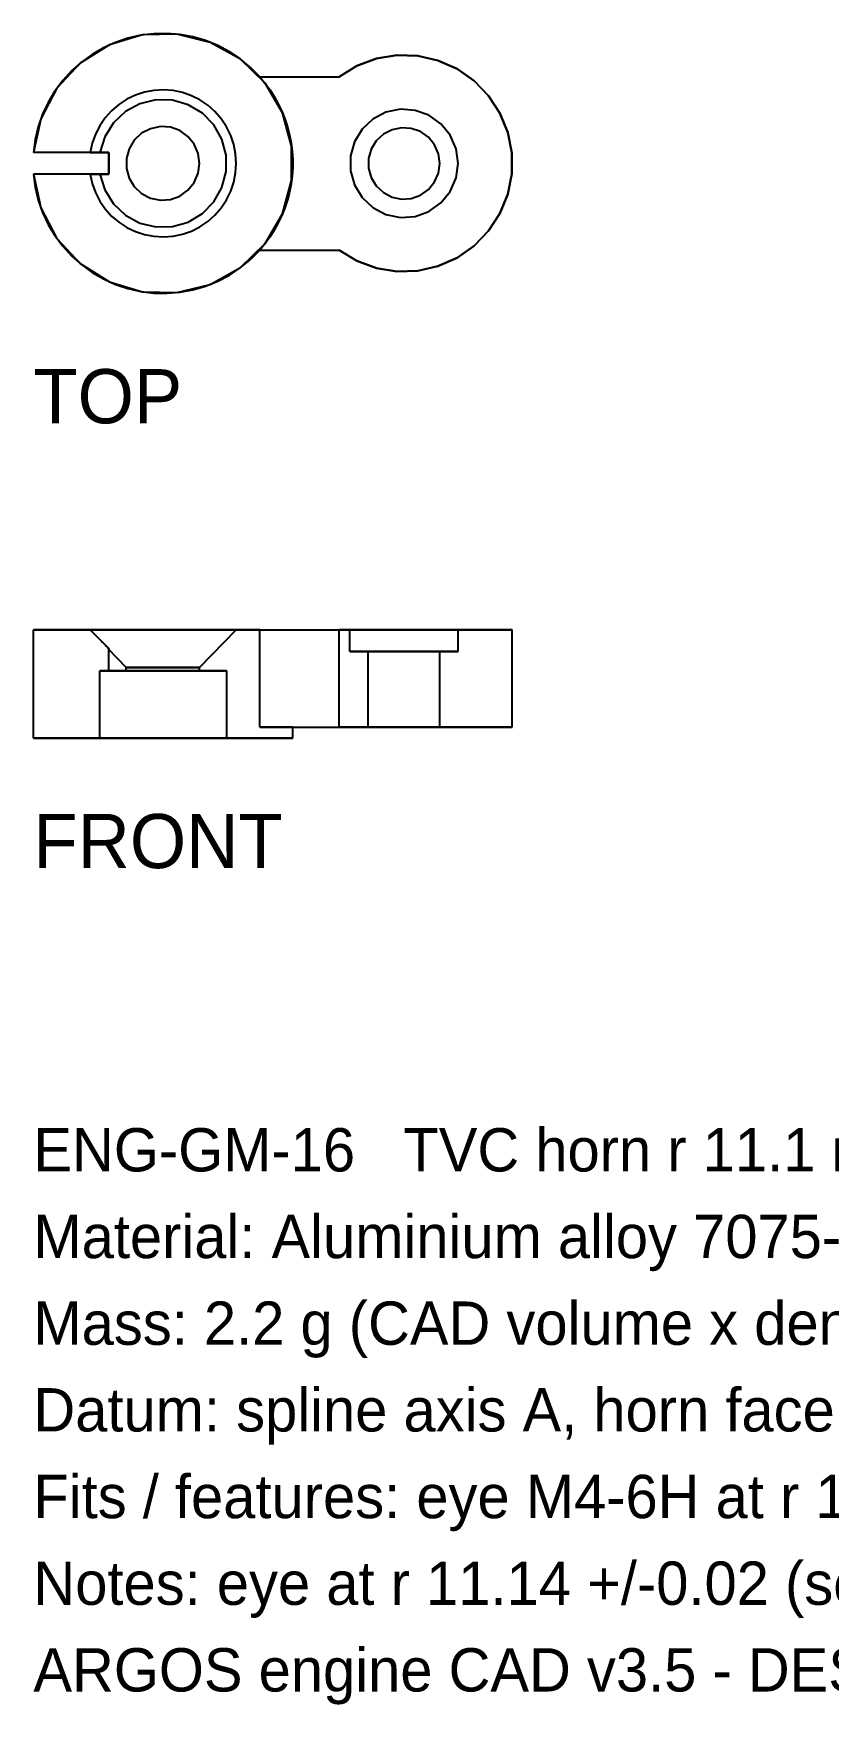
# Model space of a CAD drawing. Header units: millimetres. Extents: x 0 to 266, y -45 to 34.
# Drawn here: x 0 to 36.7, y -44.6 to 32.5 of the extents above; entities that cross this region are included whole.
import ezdxf

# ---------------------------------------------------------------- set-up
doc = ezdxf.new("R2010")
doc.units = ezdxf.units.MM
for name, color, linetype in [('FRONT_HIDDEN', 8, 'CONTINUOUS'), ('FRONT_VISIBLE', 7, 'Continuous'), ('TOP_HIDDEN', 8, 'CONTINUOUS'), ('TOP_VISIBLE', 7, 'Continuous')]:
    doc.layers.add(name, color=color, linetype=linetype)

msp = doc.modelspace()

# ---------------------------------------------------------------- linework, layer by layer
at = {"layer": 'FRONT_HIDDEN'}
for points in [[(2.626, 5), (0, 5)], [(2.626, 5), (0, 5)], [(10.451, 5), (9.997, 5), (9.542, 5), (9.088, 5), (8.634, 5), (8.179, 5), (7.725, 5), (7.27, 5), (6.816, 5), (6.362, 5), (5.907, 5), (5.453, 5), (4.998, 5), (4.544, 5), (4.09, 5), (3.635, 5), (3.181, 5), (2.726, 5), (2.272, 5), (1.818, 5), (1.363, 5), (0.909, 5), (0.454, 5), (0, 5)], [(0, 0), (0, 5)], [(2.626, 5), (2.919, 5), (3.212, 5), (3.506, 5), (3.799, 5), (4.092, 5), (4.385, 5), (4.678, 5), (4.971, 5), (5.265, 5), (5.558, 5), (5.851, 5), (6.144, 5), (6.437, 5), (6.731, 5), (7.024, 5), (7.317, 5), (7.61, 5), (7.903, 5), (8.197, 5), (8.49, 5), (8.783, 5), (9.076, 5), (9.369, 5)], [(9.369, 5), (9.076, 5), (8.783, 5), (8.49, 5), (8.197, 5), (7.903, 5), (7.61, 5), (7.317, 5), (7.024, 5), (6.731, 5), (6.437, 5), (6.144, 5), (5.851, 5), (5.558, 5), (5.265, 5), (4.971, 5), (4.678, 5), (4.385, 5), (4.092, 5), (3.799, 5), (3.506, 5), (3.212, 5), (2.919, 5), (2.626, 5)], [(2.626, 5), (2.663, 4.962), (2.7, 4.925), (2.737, 4.887), (2.774, 4.849), (2.811, 4.812), (2.848, 4.774), (2.885, 4.736), (2.922, 4.699), (2.959, 4.661), (2.996, 4.623), (3.034, 4.586), (3.071, 4.548), (3.108, 4.51), (3.145, 4.473), (3.182, 4.435), (3.219, 4.398), (3.256, 4.36), (3.293, 4.322), (3.33, 4.285), (3.368, 4.247), (3.405, 4.21), (3.442, 4.172), (3.479, 4.134)], [(2.626, 5), (2.663, 4.962), (2.7, 4.925), (2.737, 4.887), (2.774, 4.849), (2.811, 4.812), (2.848, 4.774), (2.885, 4.736), (2.922, 4.699), (2.959, 4.661), (2.996, 4.623), (3.034, 4.586), (3.071, 4.548), (3.108, 4.51), (3.145, 4.473), (3.182, 4.435), (3.219, 4.398), (3.256, 4.36), (3.293, 4.322), (3.33, 4.285), (3.368, 4.247), (3.405, 4.21), (3.442, 4.172), (3.479, 4.134)], [(7.679, 3.26), (9.369, 5)], [(10.451, 5), (14.118, 5)], [(10.451, 0.5), (10.451, 5)], [(22.118, 5), (21.77, 5), (21.422, 5), (21.075, 5), (20.727, 5), (20.379, 5), (20.031, 5), (19.683, 5), (19.336, 5), (18.988, 5), (18.64, 5), (18.292, 5), (17.944, 5), (17.596, 5), (17.249, 5), (16.901, 5), (16.553, 5), (16.205, 5), (15.857, 5), (15.509, 5), (15.162, 5), (14.814, 5), (14.466, 5), (14.118, 5)], [(14.118, 0.5), (14.118, 5)], [(19.618, 5), (19.401, 5), (19.183, 5), (18.966, 5), (18.749, 5), (18.531, 5), (18.314, 5), (18.096, 5), (17.879, 5), (17.662, 5), (17.444, 5), (17.227, 5), (17.009, 5), (16.792, 5), (16.575, 5), (16.357, 5), (16.14, 5), (15.922, 5), (15.705, 5), (15.488, 5), (15.27, 5), (15.053, 5), (14.836, 5), (14.618, 5)], [(14.618, 5), (14.836, 5), (15.053, 5), (15.27, 5), (15.488, 5), (15.705, 5), (15.922, 5), (16.14, 5), (16.357, 5), (16.575, 5), (16.792, 5), (17.009, 5), (17.227, 5), (17.444, 5), (17.662, 5), (17.879, 5), (18.096, 5), (18.314, 5), (18.531, 5), (18.749, 5), (18.966, 5), (19.183, 5), (19.401, 5), (19.618, 5)], [(14.618, 4), (14.618, 5)], [(19.618, 4), (19.618, 5)], [(3.479, 3.1), (3.479, 4.134)], [(3.479, 3.1), (3.479, 4.134)], [(3.479, 4.134), (3.479, 4.132), (3.479, 4.13), (3.479, 4.128), (3.479, 4.126), (3.479, 4.123), (3.479, 4.121), (3.479, 4.119), (3.479, 4.117), (3.479, 4.115), (3.479, 4.112), (3.479, 4.11), (3.479, 4.108), (3.479, 4.106), (3.479, 4.103), (3.479, 4.101), (3.479, 4.099), (3.479, 4.097), (3.479, 4.095), (3.479, 4.092), (3.479, 4.09), (3.479, 4.088), (3.479, 4.086), (3.479, 4.084)], [(3.479, 4.084), (3.479, 4.086), (3.479, 4.088), (3.479, 4.09), (3.479, 4.092), (3.479, 4.095), (3.479, 4.097), (3.479, 4.099), (3.479, 4.101), (3.479, 4.103), (3.479, 4.106), (3.479, 4.108), (3.479, 4.11), (3.479, 4.112), (3.479, 4.115), (3.479, 4.117), (3.479, 4.119), (3.479, 4.121), (3.479, 4.123), (3.479, 4.126), (3.479, 4.128), (3.479, 4.13), (3.479, 4.132), (3.479, 4.134)], [(4.279, 3.26), (3.479, 4.084)], [(19.618, 4), (19.401, 4), (19.183, 4), (18.966, 4), (18.749, 4), (18.531, 4), (18.314, 4), (18.096, 4), (17.879, 4), (17.662, 4), (17.444, 4), (17.227, 4), (17.009, 4), (16.792, 4), (16.575, 4), (16.357, 4), (16.14, 4), (15.922, 4), (15.705, 4), (15.488, 4), (15.27, 4), (15.053, 4), (14.836, 4), (14.618, 4)], [(14.618, 4), (14.836, 4), (15.053, 4), (15.27, 4), (15.488, 4), (15.705, 4), (15.922, 4), (16.14, 4), (16.357, 4), (16.575, 4), (16.792, 4), (17.009, 4), (17.227, 4), (17.444, 4), (17.662, 4), (17.879, 4), (18.096, 4), (18.314, 4), (18.531, 4), (18.749, 4), (18.966, 4), (19.183, 4), (19.401, 4), (19.618, 4)], [(18.768, 4), (18.625, 4), (18.481, 4), (18.338, 4), (18.194, 4), (18.051, 4), (17.907, 4), (17.764, 4), (17.62, 4), (17.477, 4), (17.333, 4), (17.19, 4), (17.046, 4), (16.903, 4), (16.759, 4), (16.616, 4), (16.472, 4), (16.329, 4), (16.186, 4), (16.042, 4), (15.899, 4), (15.755, 4), (15.612, 4), (15.468, 4)], [(15.468, 4), (15.612, 4), (15.755, 4), (15.899, 4), (16.042, 4), (16.186, 4), (16.329, 4), (16.472, 4), (16.616, 4), (16.759, 4), (16.903, 4), (17.046, 4), (17.19, 4), (17.333, 4), (17.477, 4), (17.62, 4), (17.764, 4), (17.907, 4), (18.051, 4), (18.194, 4), (18.338, 4), (18.481, 4), (18.625, 4), (18.768, 4)], [(15.468, 0.5), (15.468, 4)], [(18.768, 0.5), (18.768, 4)], [(3.072, 0), (3.072, 3.1)], [(3.479, 3.1), (3.072, 3.1)], [(3.072, 3.1), (3.326, 3.1), (3.581, 3.1), (3.836, 3.1), (4.09, 3.1), (4.345, 3.1), (4.6, 3.1), (4.854, 3.1), (5.109, 3.1), (5.364, 3.1), (5.618, 3.1), (5.873, 3.1), (6.128, 3.1), (6.382, 3.1), (6.637, 3.1), (6.892, 3.1), (7.146, 3.1), (7.401, 3.1), (7.656, 3.1), (7.91, 3.1), (8.165, 3.1), (8.42, 3.1), (8.674, 3.1), (8.929, 3.1)], [(8.929, 3.1), (8.674, 3.1), (8.42, 3.1), (8.165, 3.1), (7.91, 3.1), (7.656, 3.1), (7.401, 3.1), (7.146, 3.1), (6.892, 3.1), (6.637, 3.1), (6.382, 3.1), (6.128, 3.1), (5.873, 3.1), (5.618, 3.1), (5.364, 3.1), (5.109, 3.1), (4.854, 3.1), (4.6, 3.1), (4.345, 3.1), (4.09, 3.1), (3.836, 3.1), (3.581, 3.1), (3.326, 3.1), (3.072, 3.1)], [(3.479, 3.1), (3.072, 3.1)], [(3.072, 0), (3.072, 3.1)], [(7.679, 3.26), (7.531, 3.26), (7.383, 3.26), (7.236, 3.26), (7.088, 3.26), (6.94, 3.26), (6.792, 3.26), (6.644, 3.26), (6.497, 3.26), (6.349, 3.26), (6.201, 3.26), (6.053, 3.26), (5.905, 3.26), (5.757, 3.26), (5.61, 3.26), (5.462, 3.26), (5.314, 3.26), (5.166, 3.26), (5.018, 3.26), (4.87, 3.26), (4.723, 3.26), (4.575, 3.26), (4.427, 3.26), (4.279, 3.26)], [(4.279, 3.26), (4.427, 3.26), (4.575, 3.26), (4.723, 3.26), (4.87, 3.26), (5.018, 3.26), (5.166, 3.26), (5.314, 3.26), (5.462, 3.26), (5.61, 3.26), (5.757, 3.26), (5.905, 3.26), (6.053, 3.26), (6.201, 3.26), (6.349, 3.26), (6.497, 3.26), (6.644, 3.26), (6.792, 3.26), (6.94, 3.26), (7.088, 3.26), (7.236, 3.26), (7.383, 3.26), (7.531, 3.26), (7.679, 3.26)], [(4.279, 3.1), (4.279, 3.26)], [(7.679, 3.1), (7.531, 3.1), (7.383, 3.1), (7.236, 3.1), (7.088, 3.1), (6.94, 3.1), (6.792, 3.1), (6.644, 3.1), (6.497, 3.1), (6.349, 3.1), (6.201, 3.1), (6.053, 3.1), (5.905, 3.1), (5.757, 3.1), (5.61, 3.1), (5.462, 3.1), (5.314, 3.1), (5.166, 3.1), (5.018, 3.1), (4.87, 3.1), (4.723, 3.1), (4.575, 3.1), (4.427, 3.1), (4.279, 3.1)], [(4.279, 3.1), (4.427, 3.1), (4.575, 3.1), (4.723, 3.1), (4.87, 3.1), (5.018, 3.1), (5.166, 3.1), (5.314, 3.1), (5.462, 3.1), (5.61, 3.1), (5.757, 3.1), (5.905, 3.1), (6.053, 3.1), (6.201, 3.1), (6.349, 3.1), (6.497, 3.1), (6.644, 3.1), (6.792, 3.1), (6.94, 3.1), (7.088, 3.1), (7.236, 3.1), (7.383, 3.1), (7.531, 3.1), (7.679, 3.1)], [(7.679, 3.1), (7.679, 3.26)], [(8.929, 0), (8.929, 3.1)], [(3.072, 0), (0, 0)], [(11.979, 0), (11.458, 0), (10.937, 0), (10.417, 0), (9.896, 0), (9.375, 0), (8.854, 0), (8.333, 0), (7.812, 0), (7.292, 0), (6.771, 0), (6.25, 0), (5.729, 0), (5.208, 0), (4.687, 0), (4.167, 0), (3.646, 0), (3.125, 0), (2.604, 0), (2.083, 0), (1.562, 0), (1.042, 0), (0.521, 0), (0, 0)], [(3.072, 0), (0, 0)], [(3.072, 0), (3.326, 0), (3.581, 0), (3.836, 0), (4.09, 0), (4.345, 0), (4.6, 0), (4.854, 0), (5.109, 0), (5.364, 0), (5.618, 0), (5.873, 0), (6.128, 0), (6.382, 0), (6.637, 0), (6.892, 0), (7.146, 0), (7.401, 0), (7.656, 0), (7.91, 0), (8.165, 0), (8.42, 0), (8.674, 0), (8.929, 0)], [(8.929, 0), (8.674, 0), (8.42, 0), (8.165, 0), (7.91, 0), (7.656, 0), (7.401, 0), (7.146, 0), (6.892, 0), (6.637, 0), (6.382, 0), (6.128, 0), (5.873, 0), (5.618, 0), (5.364, 0), (5.109, 0), (4.854, 0), (4.6, 0), (4.345, 0), (4.09, 0), (3.836, 0), (3.581, 0), (3.326, 0), (3.072, 0)], [(10.451, 0.5), (14.118, 0.5)], [(10.451, 0.5), (10.518, 0.5), (10.584, 0.5), (10.651, 0.5), (10.717, 0.5), (10.783, 0.5), (10.85, 0.5), (10.916, 0.5), (10.983, 0.5), (11.049, 0.5), (11.116, 0.5), (11.182, 0.5), (11.248, 0.5), (11.315, 0.5), (11.381, 0.5), (11.448, 0.5), (11.514, 0.5), (11.581, 0.5), (11.647, 0.5), (11.713, 0.5), (11.78, 0.5), (11.846, 0.5), (11.913, 0.5), (11.979, 0.5)], [(11.979, 0.5), (11.913, 0.5), (11.846, 0.5), (11.78, 0.5), (11.713, 0.5), (11.647, 0.5), (11.581, 0.5), (11.514, 0.5), (11.448, 0.5), (11.381, 0.5), (11.315, 0.5), (11.248, 0.5), (11.182, 0.5), (11.116, 0.5), (11.049, 0.5), (10.983, 0.5), (10.916, 0.5), (10.85, 0.5), (10.783, 0.5), (10.717, 0.5), (10.651, 0.5), (10.584, 0.5), (10.518, 0.5), (10.451, 0.5)], [(14.118, 0.5), (14.466, 0.5), (14.814, 0.5), (15.162, 0.5), (15.509, 0.5), (15.857, 0.5), (16.205, 0.5), (16.553, 0.5), (16.901, 0.5), (17.249, 0.5), (17.596, 0.5), (17.944, 0.5), (18.292, 0.5), (18.64, 0.5), (18.988, 0.5), (19.336, 0.5), (19.683, 0.5), (20.031, 0.5), (20.379, 0.5), (20.727, 0.5), (21.075, 0.5), (21.422, 0.5), (21.77, 0.5), (22.118, 0.5)], [(18.768, 0.5), (18.625, 0.5), (18.481, 0.5), (18.338, 0.5), (18.194, 0.5), (18.051, 0.5), (17.907, 0.5), (17.764, 0.5), (17.62, 0.5), (17.477, 0.5), (17.333, 0.5), (17.19, 0.5), (17.046, 0.5), (16.903, 0.5), (16.759, 0.5), (16.616, 0.5), (16.472, 0.5), (16.329, 0.5), (16.186, 0.5), (16.042, 0.5), (15.899, 0.5), (15.755, 0.5), (15.612, 0.5), (15.468, 0.5)], [(15.468, 0.5), (15.612, 0.5), (15.755, 0.5), (15.899, 0.5), (16.042, 0.5), (16.186, 0.5), (16.329, 0.5), (16.472, 0.5), (16.616, 0.5), (16.759, 0.5), (16.903, 0.5), (17.046, 0.5), (17.19, 0.5), (17.333, 0.5), (17.477, 0.5), (17.62, 0.5), (17.764, 0.5), (17.907, 0.5), (18.051, 0.5), (18.194, 0.5), (18.338, 0.5), (18.481, 0.5), (18.625, 0.5), (18.768, 0.5)]]:
    msp.add_lwpolyline(points, dxfattribs=at)
at = {"layer": 'FRONT_VISIBLE'}
for points in [[(0, 5), (0.454, 5), (0.909, 5), (1.363, 5), (1.818, 5), (2.272, 5), (2.726, 5), (3.181, 5), (3.635, 5), (4.09, 5), (4.544, 5), (4.998, 5), (5.453, 5), (5.907, 5), (6.362, 5), (6.816, 5), (7.27, 5), (7.725, 5), (8.179, 5), (8.634, 5), (9.088, 5), (9.542, 5), (9.997, 5), (10.451, 5)], [(0, 0), (0, 5)], [(10.451, 5), (14.118, 5)], [(10.451, 0.5), (10.451, 5)], [(14.118, 5), (14.466, 5), (14.814, 5), (15.162, 5), (15.509, 5), (15.857, 5), (16.205, 5), (16.553, 5), (16.901, 5), (17.249, 5), (17.596, 5), (17.944, 5), (18.292, 5), (18.64, 5), (18.988, 5), (19.336, 5), (19.683, 5), (20.031, 5), (20.379, 5), (20.727, 5), (21.075, 5), (21.422, 5), (21.77, 5), (22.118, 5)], [(14.118, 0.5), (14.118, 5)], [(22.118, 0.5), (22.118, 5)], [(0, 0), (0.521, 0), (1.042, 0), (1.562, 0), (2.083, 0), (2.604, 0), (3.125, 0), (3.646, 0), (4.167, 0), (4.687, 0), (5.208, 0), (5.729, 0), (6.25, 0), (6.771, 0), (7.292, 0), (7.812, 0), (8.333, 0), (8.854, 0), (9.375, 0), (9.896, 0), (10.417, 0), (10.937, 0), (11.458, 0), (11.979, 0)], [(10.451, 0.5), (14.118, 0.5)], [(11.979, 0), (11.979, 0.5)], [(22.118, 0.5), (21.77, 0.5), (21.422, 0.5), (21.075, 0.5), (20.727, 0.5), (20.379, 0.5), (20.031, 0.5), (19.683, 0.5), (19.336, 0.5), (18.988, 0.5), (18.64, 0.5), (18.292, 0.5), (17.944, 0.5), (17.596, 0.5), (17.249, 0.5), (16.901, 0.5), (16.553, 0.5), (16.205, 0.5), (15.857, 0.5), (15.509, 0.5), (15.162, 0.5), (14.814, 0.5), (14.466, 0.5), (14.118, 0.5)]]:
    msp.add_lwpolyline(points, dxfattribs=at)
at = {"layer": 'TOP_HIDDEN'}
for points in [[(0, 26.027), (0.342, 24.473), (1.079, 23.063), (2.162, 21.898), (3.513, 21.057), (5.037, 20.601), (6.627, 20.562), (8.172, 20.942), (9.563, 21.714), (10.701, 22.825), (11.508, 24.196), (11.926, 25.731), (11.926, 27.322), (11.508, 28.857), (10.701, 30.228), (9.563, 31.339), (8.172, 32.112), (6.627, 32.492), (5.037, 32.452), (3.513, 31.996), (2.162, 31.156), (1.079, 29.99), (0.342, 28.58), (0, 27.027)], [(14.118, 30.527), (14.939, 31.027), (15.84, 31.361), (16.789, 31.516), (17.75, 31.487), (18.687, 31.274), (19.567, 30.886), (20.356, 30.337), (21.025, 29.647), (21.55, 28.842), (21.911, 27.951), (22.095, 27.007), (22.095, 26.046), (21.911, 25.103), (21.55, 24.212), (21.025, 23.406), (20.356, 22.716), (19.567, 22.167), (18.687, 21.779), (17.75, 21.567), (16.789, 21.537), (15.84, 21.693), (14.939, 22.026), (14.118, 22.527)], [(10.451, 30.527), (14.118, 30.527)], [(10.451, 30.527), (10.696, 30.235), (10.922, 29.928), (11.127, 29.608), (11.312, 29.275), (11.476, 28.932), (11.617, 28.578), (11.736, 28.217), (11.832, 27.848), (11.904, 27.474), (11.952, 27.097), (11.976, 26.717), (11.976, 26.336), (11.952, 25.956), (11.904, 25.579), (11.832, 25.205), (11.736, 24.837), (11.617, 24.475), (11.476, 24.121), (11.312, 23.778), (11.127, 23.445), (10.922, 23.125), (10.696, 22.818), (10.451, 22.527)], [(3.072, 26.027), (3.296, 25.3), (3.698, 24.656), (4.252, 24.135), (4.921, 23.773), (5.659, 23.594), (6.419, 23.61), (7.15, 23.819), (7.803, 24.208), (8.335, 24.751), (8.71, 25.412), (8.905, 26.147), (8.905, 26.907), (8.71, 27.642), (8.335, 28.302), (7.803, 28.845), (7.15, 29.234), (6.419, 29.444), (5.659, 29.459), (4.921, 29.28), (4.252, 28.918), (3.698, 28.398), (3.296, 27.753), (3.072, 27.027)], [(3.072, 26.027), (3.296, 25.3), (3.698, 24.656), (4.252, 24.135), (4.921, 23.773), (5.659, 23.594), (6.419, 23.61), (7.15, 23.819), (7.803, 24.208), (8.335, 24.751), (8.71, 25.412), (8.905, 26.147), (8.905, 26.907), (8.71, 27.642), (8.335, 28.302), (7.803, 28.845), (7.15, 29.234), (6.419, 29.444), (5.659, 29.459), (4.921, 29.28), (4.252, 28.918), (3.698, 28.398), (3.296, 27.753), (3.072, 27.027)], [(19.618, 26.527), (19.525, 27.201), (19.254, 27.826), (18.825, 28.354), (18.268, 28.746), (17.627, 28.974), (16.948, 29.021), (16.281, 28.882), (15.676, 28.569), (15.179, 28.104), (14.825, 27.523), (14.641, 26.867), (14.641, 26.186), (14.825, 25.531), (15.179, 24.949), (15.676, 24.484), (16.281, 24.171), (16.948, 24.032), (17.627, 24.079), (18.268, 24.307), (18.825, 24.7), (19.254, 25.228), (19.525, 25.852), (19.618, 26.527)], [(7.679, 26.527), (7.616, 26.985), (7.432, 27.41), (7.139, 27.769), (6.761, 28.036), (6.325, 28.191), (5.863, 28.223), (5.41, 28.128), (4.999, 27.915), (4.66, 27.599), (4.42, 27.204), (4.295, 26.758), (4.295, 26.295), (4.42, 25.849), (4.66, 25.454), (4.999, 25.138), (5.41, 24.925), (5.863, 24.831), (6.325, 24.862), (6.761, 25.017), (7.139, 25.284), (7.432, 25.643), (7.616, 26.068), (7.679, 26.527)], [(18.768, 26.527), (18.707, 26.972), (18.528, 27.384), (18.244, 27.732), (17.877, 27.992), (17.454, 28.142), (17.006, 28.173), (16.566, 28.081), (16.167, 27.875), (15.838, 27.568), (15.605, 27.184), (15.483, 26.751), (15.483, 26.302), (15.605, 25.869), (15.838, 25.485), (16.167, 25.179), (16.566, 24.972), (17.006, 24.88), (17.454, 24.911), (17.877, 25.062), (18.244, 25.321), (18.528, 25.669), (18.707, 26.081), (18.768, 26.527)], [(3.072, 27.027), (0, 27.027)], [(3.479, 27.027), (3.072, 27.027)], [(3.479, 26.027), (3.479, 27.027)], [(3.072, 26.027), (0, 26.027)], [(3.479, 26.027), (3.072, 26.027)], [(10.451, 22.527), (14.118, 22.527)]]:
    msp.add_lwpolyline(points, dxfattribs=at)
at = {"layer": 'TOP_VISIBLE'}
for points in [[(10.451, 30.527), (10.024, 30.958), (9.556, 31.344), (9.05, 31.681), (8.514, 31.965), (7.951, 32.193), (7.368, 32.364), (6.771, 32.474), (6.166, 32.524), (5.559, 32.512), (4.956, 32.439), (4.364, 32.305), (3.788, 32.112), (3.235, 31.862), (2.71, 31.558), (2.218, 31.202), (1.765, 30.798), (1.355, 30.35), (0.992, 29.863), (0.681, 29.342), (0.423, 28.792), (0.223, 28.219), (0.081, 27.628), (0, 27.027)], [(14.118, 22.527), (14.939, 22.026), (15.84, 21.693), (16.789, 21.537), (17.75, 21.567), (18.687, 21.779), (19.567, 22.167), (20.356, 22.716), (21.025, 23.406), (21.55, 24.212), (21.911, 25.103), (22.095, 26.046), (22.095, 27.007), (21.911, 27.951), (21.55, 28.842), (21.025, 29.647), (20.356, 30.337), (19.567, 30.886), (18.687, 31.274), (17.75, 31.487), (16.789, 31.516), (15.84, 31.361), (14.939, 31.027), (14.118, 30.527)], [(10.451, 30.527), (14.118, 30.527)], [(9.369, 26.527), (9.341, 26.967), (9.255, 27.399), (9.114, 27.817), (8.92, 28.213), (8.676, 28.58), (8.387, 28.913), (8.057, 29.206), (7.692, 29.453), (7.297, 29.65), (6.881, 29.795), (6.449, 29.884), (6.009, 29.917), (5.569, 29.892), (5.136, 29.81), (4.717, 29.673), (4.319, 29.483), (3.949, 29.242), (3.614, 28.956), (3.319, 28.628), (3.069, 28.265), (2.868, 27.873), (2.719, 27.458), (2.626, 27.027)], [(19.618, 26.527), (19.525, 27.201), (19.254, 27.826), (18.825, 28.354), (18.268, 28.746), (17.627, 28.974), (16.948, 29.021), (16.281, 28.882), (15.676, 28.569), (15.179, 28.104), (14.825, 27.523), (14.641, 26.867), (14.641, 26.186), (14.825, 25.531), (15.179, 24.949), (15.676, 24.484), (16.281, 24.171), (16.948, 24.032), (17.627, 24.079), (18.268, 24.307), (18.825, 24.7), (19.254, 25.228), (19.525, 25.852), (19.618, 26.527)], [(7.679, 26.527), (7.616, 26.985), (7.432, 27.41), (7.139, 27.769), (6.761, 28.036), (6.325, 28.191), (5.863, 28.223), (5.41, 28.128), (4.999, 27.915), (4.66, 27.599), (4.42, 27.204), (4.295, 26.758), (4.295, 26.295), (4.42, 25.849), (4.66, 25.454), (4.999, 25.138), (5.41, 24.925), (5.863, 24.831), (6.325, 24.862), (6.761, 25.017), (7.139, 25.284), (7.432, 25.643), (7.616, 26.068), (7.679, 26.527)], [(18.768, 26.527), (18.707, 26.972), (18.528, 27.384), (18.244, 27.732), (17.877, 27.992), (17.454, 28.142), (17.006, 28.173), (16.566, 28.081), (16.167, 27.875), (15.838, 27.568), (15.605, 27.184), (15.483, 26.751), (15.483, 26.302), (15.605, 25.869), (15.838, 25.485), (16.167, 25.179), (16.566, 24.972), (17.006, 24.88), (17.454, 24.911), (17.877, 25.062), (18.244, 25.321), (18.528, 25.669), (18.707, 26.081), (18.768, 26.527)], [(2.626, 27.027), (0, 27.027)], [(2.626, 27.027), (2.663, 27.027), (2.7, 27.027), (2.737, 27.027), (2.774, 27.027), (2.811, 27.027), (2.848, 27.027), (2.886, 27.027), (2.923, 27.027), (2.96, 27.027), (2.997, 27.027), (3.034, 27.027), (3.071, 27.027), (3.108, 27.027), (3.145, 27.027), (3.182, 27.027), (3.219, 27.027), (3.257, 27.027), (3.294, 27.027), (3.331, 27.027), (3.368, 27.027), (3.405, 27.027), (3.442, 27.027), (3.479, 27.027)], [(3.479, 27.027), (3.479, 26.983), (3.479, 26.94), (3.479, 26.896), (3.479, 26.853), (3.479, 26.809), (3.479, 26.766), (3.479, 26.722), (3.479, 26.679), (3.479, 26.635), (3.479, 26.592), (3.479, 26.548), (3.479, 26.505), (3.479, 26.461), (3.479, 26.418), (3.479, 26.374), (3.479, 26.331), (3.479, 26.287), (3.479, 26.244), (3.479, 26.201), (3.479, 26.157), (3.479, 26.114), (3.479, 26.07), (3.479, 26.027)], [(2.626, 26.027), (2.719, 25.596), (2.868, 25.18), (3.069, 24.788), (3.319, 24.425), (3.614, 24.097), (3.949, 23.811), (4.319, 23.571), (4.717, 23.38), (5.136, 23.243), (5.569, 23.161), (6.009, 23.136), (6.449, 23.169), (6.881, 23.258), (7.297, 23.403), (7.692, 23.601), (8.057, 23.848), (8.387, 24.14), (8.676, 24.473), (8.92, 24.84), (9.114, 25.236), (9.255, 25.654), (9.341, 26.087), (9.369, 26.527)], [(0, 26.027), (0.081, 25.425), (0.223, 24.834), (0.423, 24.261), (0.681, 23.711), (0.992, 23.19), (1.355, 22.703), (1.765, 22.256), (2.218, 21.852), (2.71, 21.496), (3.235, 21.191), (3.788, 20.941), (4.364, 20.748), (4.956, 20.614), (5.559, 20.541), (6.166, 20.53), (6.771, 20.579), (7.368, 20.69), (7.951, 20.86), (8.514, 21.088), (9.05, 21.372), (9.556, 21.709), (10.024, 22.095), (10.451, 22.527)], [(2.626, 26.027), (0, 26.027)], [(2.626, 26.027), (2.663, 26.027), (2.7, 26.027), (2.737, 26.027), (2.774, 26.027), (2.811, 26.027), (2.848, 26.027), (2.886, 26.027), (2.923, 26.027), (2.96, 26.027), (2.997, 26.027), (3.034, 26.027), (3.071, 26.027), (3.108, 26.027), (3.145, 26.027), (3.182, 26.027), (3.219, 26.027), (3.257, 26.027), (3.294, 26.027), (3.331, 26.027), (3.368, 26.027), (3.405, 26.027), (3.442, 26.027), (3.479, 26.027)], [(10.451, 22.527), (14.118, 22.527)]]:
    msp.add_lwpolyline(points, dxfattribs=at)

# ---------------------------------------------------------------- texts
for s, p in [('ENG-GM-16   TVC horn r 11.1 mm, 25T clamp (7075-T6)', (0, -20)), ('Material: Aluminium alloy 7075-T6 (EN AW-7075 T6), bar   Process: CNC mill + wire-EDM 25T spline (or re-machined COTS 25T clamp horn)', (0, -24)), ('Mass: 2.2 g (CAD volume x density)   Units: mm   Frame: modelling frame (+Z forward)   Bounding box: 22.12 x 12.00 x 5.00', (0, -28)), ('Datum: spline axis A, horn face B   Finish: hard anodise   Heat treatment: T6', (0, -32)), ('Fits / features: eye M4-6H at r 11.14 +/-0.02 from A; shoulder seat 5 H8 x 1.0; face B flat 0.02, perpendicular to A 0.03; spline 25T Futaba-type (per servo vendor - VERIFY)', (0, -36)), ('Notes: eye at r 11.14 +/-0.02 (sets n = 4.80); M4 tapped through + 5 H8 x 1.0 shoulder seat; hub top, arm and eye flush (5.00 +/-0.02 above the spline face, clamp face of the joint stack); M3 countersunk axial screw flush; M3 r', (0, -40)), ('ARGOS engine CAD v3.5 - DESIGN-MODEL DRAWING generated from the solid; dimensions from the model; general tolerances ISO 2768-m unless a fit is listed; NOT released for fabrication (Mechanical, 2026-10-13)', (0, -44))]:
    msp.add_text(s, height=2).set_placement(p)
at = {"layer": 'FRONT_VISIBLE'}
msp.add_text('FRONT', height=2.5, dxfattribs=at).set_placement((0, -6))
at = {"layer": 'TOP_VISIBLE'}
msp.add_text('TOP', height=2.5, dxfattribs=at).set_placement((0, 14.53))

doc.saveas('drawing.dxf')
